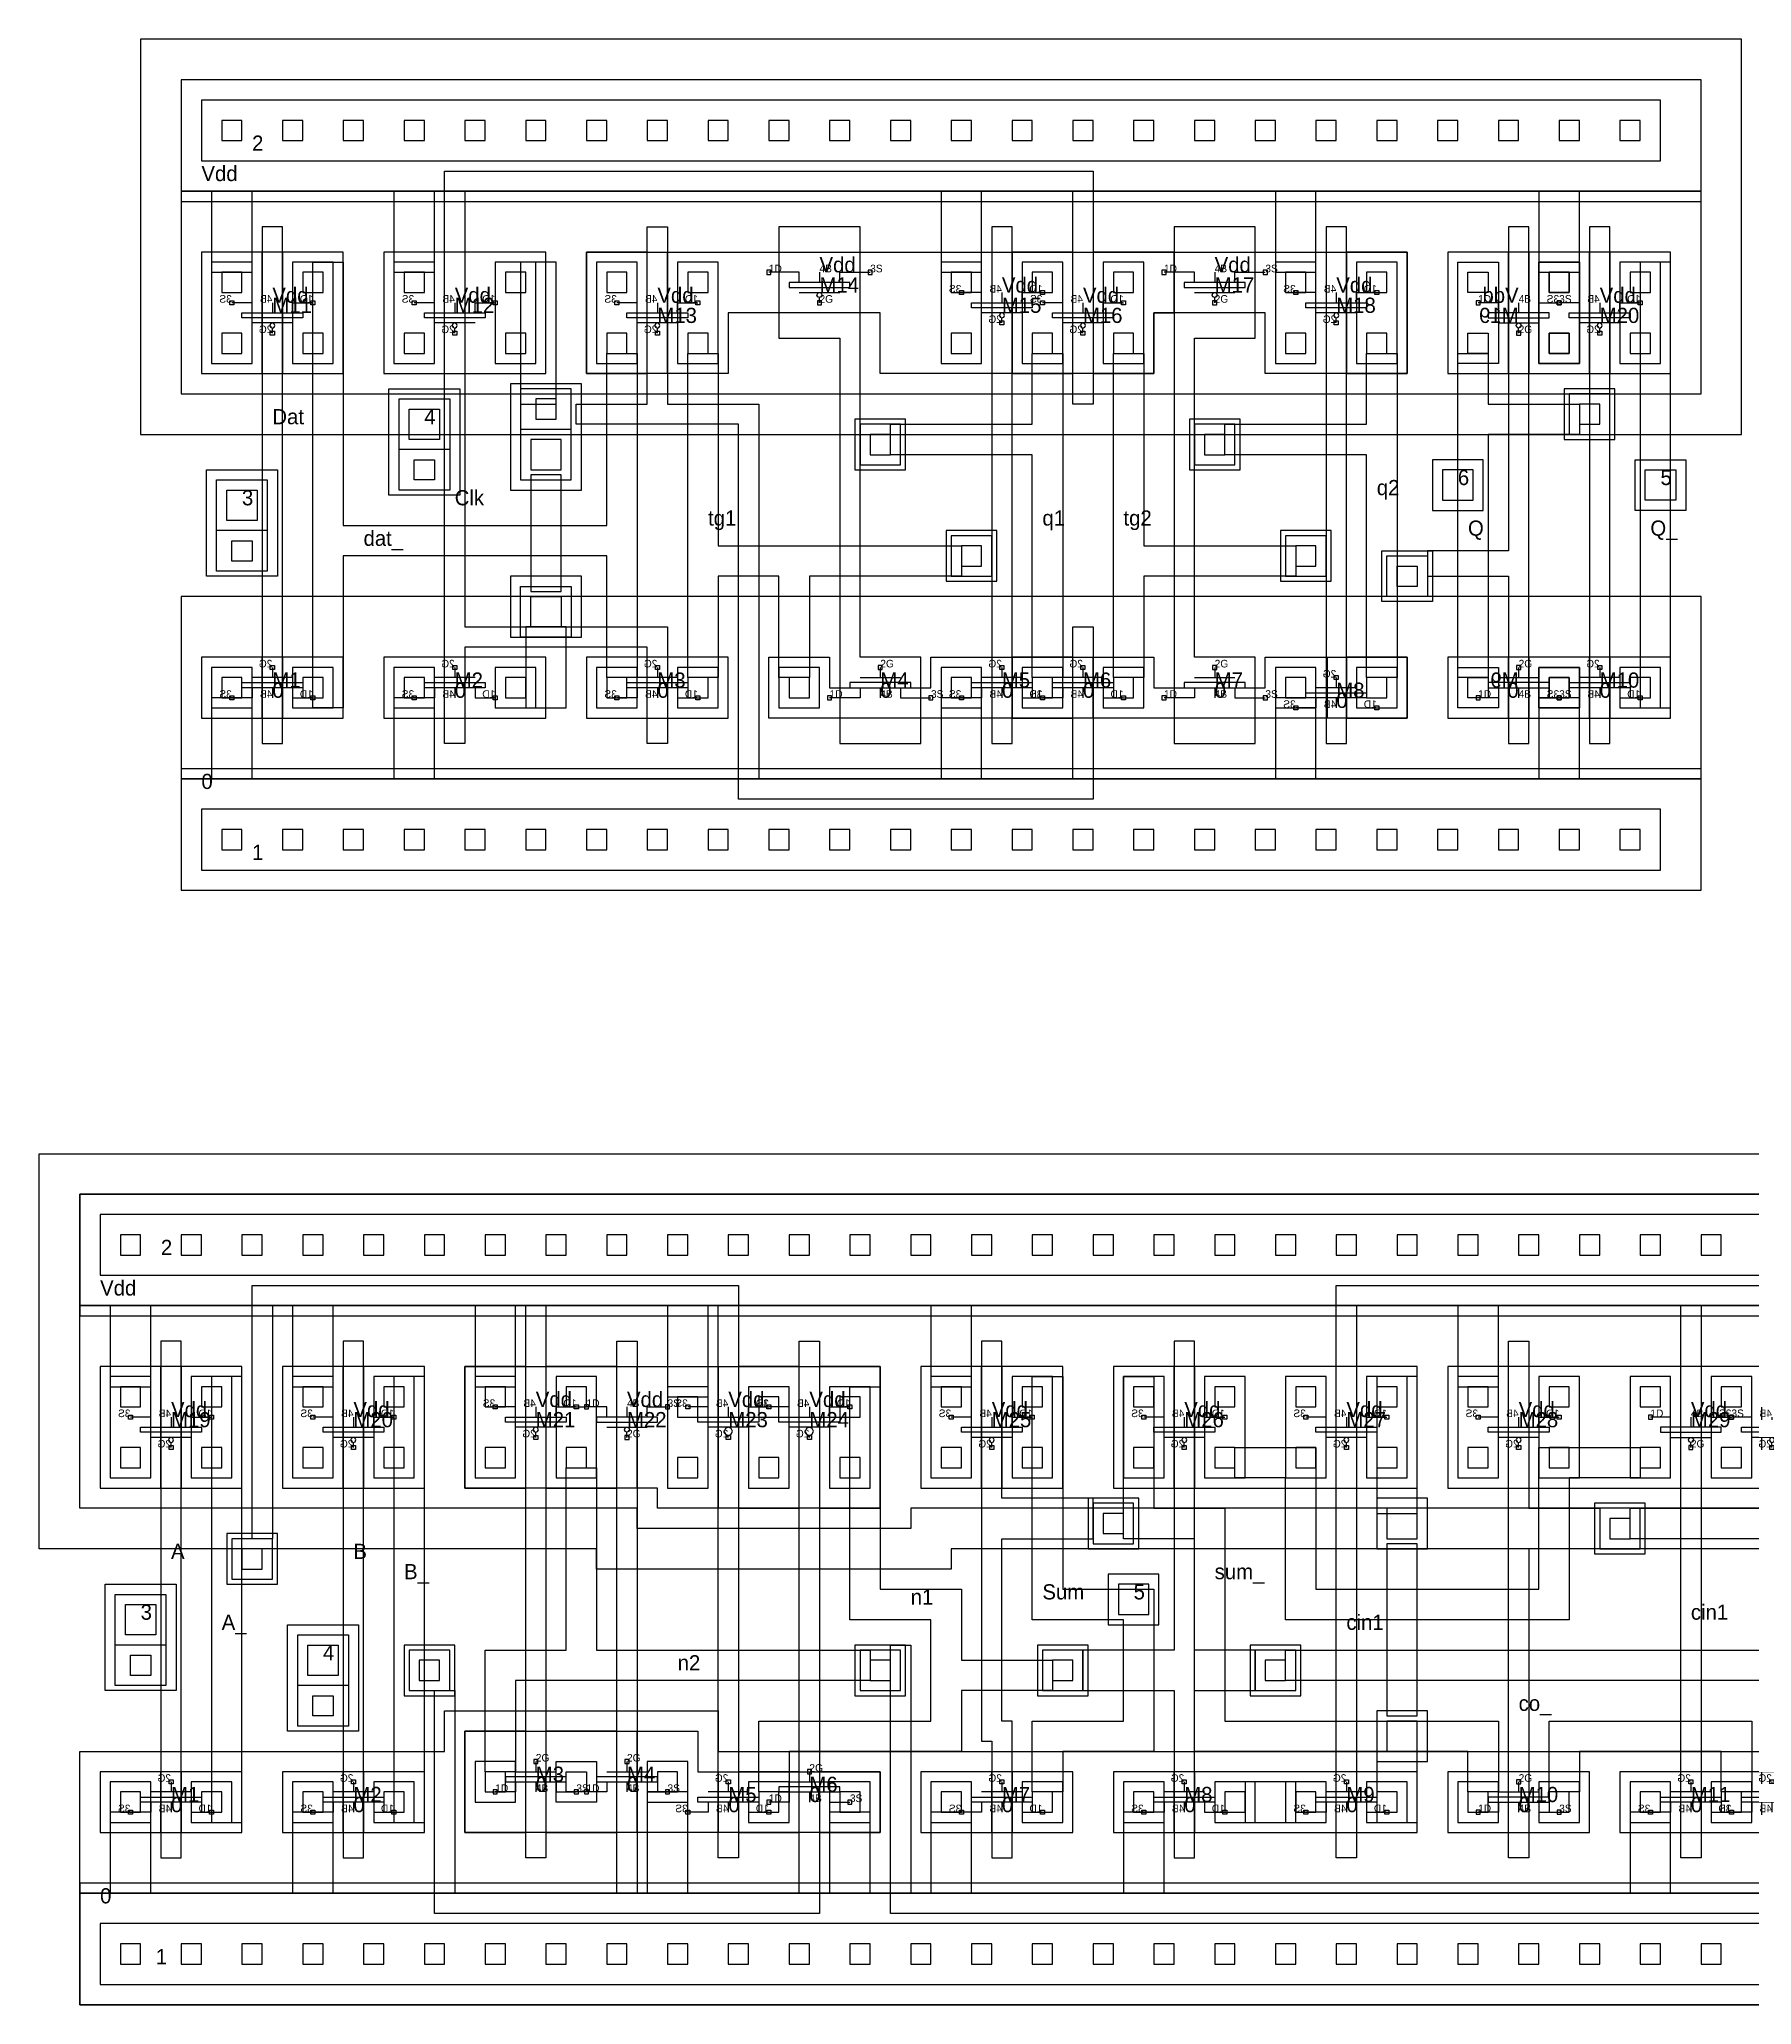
# Model space of a CAD drawing. Extents: x -4 to 794, y 0 to 644.
# Drawn here: x -4 to 165, y 0 to 194 of the extents above; entities that cross this region are included whole.
import ezdxf

# ---------------------------------------------------------------- set-up
doc = ezdxf.new("R2010")
doc.units = 0
for name, color, linetype in [('LAYER1', 7, 'CONTINUOUS'), ('LAYER10', 7, 'CONTINUOUS'), ('LAYER2', 7, 'CONTINUOUS'), ('LAYER25', 7, 'CONTINUOUS'), ('LAYER4', 7, 'CONTINUOUS'), ('LAYER42', 7, 'CONTINUOUS'), ('LAYER43', 7, 'CONTINUOUS'), ('LAYER44', 7, 'CONTINUOUS'), ('LAYER45', 7, 'CONTINUOUS'), ('LAYER46', 7, 'CONTINUOUS'), ('LAYER49', 7, 'CONTINUOUS'), ('LAYER5', 7, 'CONTINUOUS'), ('LAYER50', 7, 'CONTINUOUS'), ('LAYER51', 7, 'CONTINUOUS'), ('LAYER6', 7, 'CONTINUOUS'), ('LAYER8', 7, 'CONTINUOUS'), ('LAYER9', 7, 'CONTINUOUS')]:
    doc.layers.add(name, color=color, linetype=linetype)

# ---------------------------------------------------------------- blocks, each defined once
blk = doc.blocks.new('CCM1_1')
at = {"layer": 'LAYER25'}
blk.add_lwpolyline([(-1, -1), (1, -1), (1, 1), (-1, 1), (-1, -1)], dxfattribs=at)
at = {"layer": 'LAYER49'}
blk.add_lwpolyline([(-2, -2), (2, -2), (2, 2), (-2, 2), (-2, -2)], dxfattribs=at)
blk = doc.blocks.new('CCM1_2')
at = {"layer": 'LAYER25'}
for points in [[(-1, 5), (1, 5), (1, 7), (-1, 7), (-1, 5)], [(-1, -1), (1, -1), (1, 1), (-1, 1), (-1, -1)]]:
    blk.add_lwpolyline(points, dxfattribs=at)
at = {"layer": 'LAYER49'}
blk.add_lwpolyline([(-2, -2), (2, -2), (2, 8), (-2, 8), (-2, -2)], dxfattribs=at)
blk = doc.blocks.new('CCONT')
at = {"layer": 'LAYER25'}
blk.add_lwpolyline([(-1, -1), (1, -1), (1, 1), (-1, 1), (-1, -1)], dxfattribs=at)
blk = doc.blocks.new('CONT')
at = {"layer": 'LAYER25'}
blk.add_lwpolyline([(-1, -1), (1, -1), (1, 1), (-1, 1), (-1, -1)], dxfattribs=at)
blk = doc.blocks.new('M1V1M2')
at = {"layer": 'LAYER49'}
blk.add_lwpolyline([(-2.5, -2.5), (2.5, -2.5), (2.5, 2.5), (-2.5, 2.5), (-2.5, -2.5)], dxfattribs=at)
at = {"layer": 'LAYER50'}
blk.add_lwpolyline([(-1.5, -1.5), (1.5, -1.5), (1.5, 1.5), (-1.5, 1.5), (-1.5, -1.5)], dxfattribs=at)
at = {"layer": 'LAYER51'}
blk.add_lwpolyline([(-2.5, -2.5), (2.5, -2.5), (2.5, 2.5), (-2.5, 2.5), (-2.5, -2.5)], dxfattribs=at)
blk = doc.blocks.new('NMOS2X6_TOK')
at = {"layer": 'LAYER1'}
for points in [[(0, 2), (0, 1)], [(-2, 0), (-2, -1), (-4, -1)], [(-3, 0), (3, 0), (3, 0.5), (-3, 0.5), (-3, 0)], [(-2, 1), (2, 1)], [(0, 0), (0, -1)], [(2, 0), (2, -1), (4, -1)]]:
    blk.add_lwpolyline(points, dxfattribs=at)
at = {"layer": 'LAYER8'}
blk.add_lwpolyline([(-0.2, 1.8), (0.2, 1.8), (0.2, 2.2), (-0.2, 2.2), (-0.2, 1.8)], dxfattribs=at)
at = {"layer": 'LAYER9'}
for points in [[(-4.2, -1.2), (-3.8, -1.2), (-3.8, -0.8), (-4.2, -0.8), (-4.2, -1.2)], [(3.8, -1.2), (4.2, -1.2), (4.2, -0.8), (3.8, -0.8), (3.8, -1.2)]]:
    blk.add_lwpolyline(points, dxfattribs=at)
at = {"layer": 'LAYER5'}
for s, p in [('2G', (0, 2)), ('1D', (-4, -1)), ('4B', (0, -1)), ('3S', (4, -1))]:
    blk.add_text(s, height=0.75, dxfattribs=at).set_placement(p)
blk = doc.blocks.new('NMOS8X3_TOK')
at = {"layer": 'LAYER1'}
for points in [[(0, 2), (0, 1)], [(-2, 0), (-2, -1), (-5, -1)], [(-3, 0), (3, 0), (3, 0.5), (-3, 0.5), (-3, 0)], [(-2, 1), (2, 1)], [(0, 0), (0, -1)], [(2, 0), (2, -1), (5, -1)]]:
    blk.add_lwpolyline(points, dxfattribs=at)
at = {"layer": 'LAYER8'}
blk.add_lwpolyline([(-0.2, 1.8), (0.2, 1.8), (0.2, 2.2), (-0.2, 2.2), (-0.2, 1.8)], dxfattribs=at)
at = {"layer": 'LAYER9'}
for points in [[(-5.2, -1.2), (-4.8, -1.2), (-4.8, -0.8), (-5.2, -0.8), (-5.2, -1.2)], [(4.8, -1.2), (5.2, -1.2), (5.2, -0.8), (4.8, -0.8), (4.8, -1.2)]]:
    blk.add_lwpolyline(points, dxfattribs=at)
at = {"layer": 'LAYER5'}
for s, p in [('2G', (0, 2)), ('1D', (-5, -1)), ('4B', (0, -1)), ('3S', (5, -1))]:
    blk.add_text(s, height=0.75, dxfattribs=at).set_placement(p)
blk = doc.blocks.new('P1CCM1')
at = {"layer": 'LAYER25'}
blk.add_lwpolyline([(-1, -1), (1, -1), (1, 1), (-1, 1), (-1, -1)], dxfattribs=at)
at = {"layer": 'LAYER46'}
blk.add_lwpolyline([(-2.5, -2.5), (2.5, -2.5), (2.5, 2.5), (-2.5, 2.5), (-2.5, -2.5)], dxfattribs=at)
at = {"layer": 'LAYER49'}
blk.add_lwpolyline([(-2, -2), (2, -2), (2, 2), (-2, 2), (-2, -2)], dxfattribs=at)
blk = doc.blocks.new('P1CCM1V1M2')
at = {"layer": 'LAYER25'}
blk.add_lwpolyline([(-1, -5.5), (1, -5.5), (1, -3.5), (-1, -3.5), (-1, -5.5)], dxfattribs=at)
at = {"layer": 'LAYER46'}
blk.add_lwpolyline([(-3.5, -7), (3.5, -7), (3.5, 3.5), (-3.5, 3.5), (-3.5, -7)], dxfattribs=at)
at = {"layer": 'LAYER49'}
blk.add_lwpolyline([(-2.5, -6.5), (2.5, -6.5), (2.5, 2.5), (-2.5, 2.5), (-2.5, -6.5)], dxfattribs=at)
at = {"layer": 'LAYER50'}
blk.add_lwpolyline([(-1.5, -1.5), (1.5, -1.5), (1.5, 1.5), (-1.5, 1.5), (-1.5, -1.5)], dxfattribs=at)
at = {"layer": 'LAYER51'}
blk.add_lwpolyline([(-2.5, -2.5), (2.5, -2.5), (2.5, 2.5), (-2.5, 2.5), (-2.5, -2.5)], dxfattribs=at)
blk = doc.blocks.new('PMOS2X12_TOK')
at = {"layer": 'LAYER1'}
for points in [[(-2, 0), (-2, 1), (-4, 1)], [(-3, -0.5), (3, -0.5), (3, 0), (-3, 0), (-3, -0.5)], [(0, 1), (0, 0)], [(2, 0), (2, 1), (4, 1)], [(-2, -1), (2, -1)], [(0, -1.5), (-0.18, -1.43), (-0.25, -1.25), (-0.18, -1.07), (0, -1), (0.18, -1.07), (0.25, -1.25), (0.18, -1.43), (0, -1.5)], [(0, -2), (0, -1.5)]]:
    blk.add_lwpolyline(points, dxfattribs=at)
at = {"layer": 'LAYER10'}
for points in [[(-4.2, 0.8), (-3.8, 0.8), (-3.8, 1.2), (-4.2, 1.2), (-4.2, 0.8)], [(3.8, 0.8), (4.2, 0.8), (4.2, 1.2), (3.8, 1.2), (3.8, 0.8)]]:
    blk.add_lwpolyline(points, dxfattribs=at)
at = {"layer": 'LAYER8'}
blk.add_lwpolyline([(-0.2, -2.2), (0.2, -2.2), (0.2, -1.8), (-0.2, -1.8), (-0.2, -2.2)], dxfattribs=at)
at = {"layer": 'LAYER5'}
for s, p in [('1D', (-4, 1)), ('4B', (0, 1)), ('3S', (4, 1)), ('2G', (0, -2))]:
    blk.add_text(s, height=0.75, dxfattribs=at).set_placement(p)
blk = doc.blocks.new('PMOS8X6_TOK')
at = {"layer": 'LAYER1'}
for points in [[(-2, 0), (-2, 1), (-5, 1)], [(-3, -0.5), (3, -0.5), (3, 0), (-3, 0), (-3, -0.5)], [(0, 1), (0, 0)], [(2, 0), (2, 1), (5, 1)], [(-2, -1), (2, -1)], [(0, -1.5), (-0.18, -1.43), (-0.25, -1.25), (-0.18, -1.07), (0, -1), (0.18, -1.07), (0.25, -1.25), (0.18, -1.43), (0, -1.5)], [(0, -2), (0, -1.5)]]:
    blk.add_lwpolyline(points, dxfattribs=at)
at = {"layer": 'LAYER10'}
for points in [[(-5.2, 0.8), (-4.8, 0.8), (-4.8, 1.2), (-5.2, 1.2), (-5.2, 0.8)], [(4.8, 0.8), (5.2, 0.8), (5.2, 1.2), (4.8, 1.2), (4.8, 0.8)]]:
    blk.add_lwpolyline(points, dxfattribs=at)
at = {"layer": 'LAYER8'}
blk.add_lwpolyline([(-0.2, -2.2), (0.2, -2.2), (0.2, -1.8), (-0.2, -1.8), (-0.2, -2.2)], dxfattribs=at)
at = {"layer": 'LAYER5'}
for s, p in [('1D', (-5, 1)), ('4B', (0, 1)), ('3S', (5, 1)), ('2G', (0, -2))]:
    blk.add_text(s, height=0.75, dxfattribs=at).set_placement(p)
blk = doc.blocks.new('DFF1')
at = {"layer": 'LAYER10'}
for points in [[(2, 51), (8, 51), (8, 63), (2, 63), (2, 51)], [(10, 51), (16, 51), (16, 63), (10, 63), (10, 51)], [(20, 51), (26, 51), (26, 63), (20, 63), (20, 51)], [(28, 51), (36, 51), (36, 63), (28, 63), (28, 51)], [(40, 51), (46, 51), (46, 63), (40, 63), (40, 51)], [(48, 63), (59, 63), (59, 57), (54, 57), (54, 51), (48, 51), (48, 63)], [(67, 63), (80, 63), (80, 51), (69, 51), (69, 57), (67, 57), (67, 63)], [(82, 51), (88, 51), (88, 63), (82, 63), (82, 51)], [(90, 63), (90, 51), (96, 51), (96, 57), (98, 57), (98, 63), (90, 63)], [(106, 63), (113, 63), (113, 51), (107, 51), (107, 57), (106, 57), (106, 63)], [(115, 51), (121, 51), (121, 63), (115, 63), (115, 51)], [(125, 51), (131, 51), (131, 63), (125, 63), (125, 51)], [(133, 51), (139, 51), (139, 63), (133, 63), (133, 51)], [(141, 51), (147, 51), (147, 63), (141, 63), (141, 51)]]:
    blk.add_lwpolyline(points, dxfattribs=at)
at = {"layer": 'LAYER42'}
blk.add_lwpolyline([(-4, 45), (154, 45), (154, 84), (-4, 84), (-4, 45)], dxfattribs=at)
at = {"layer": 'LAYER43'}
for points in [[(2, 72), (146, 72), (146, 78), (2, 78), (2, 72)], [(2, 51), (16, 51), (16, 63), (2, 63), (2, 51)], [(20, 51), (36, 51), (36, 63), (20, 63), (20, 51)], [(40, 63), (121, 63), (121, 51), (107, 51), (107, 57), (96, 57), (96, 51), (69, 51), (69, 57), (54, 57), (54, 51), (40, 51), (40, 63)], [(125, 51), (139, 51), (139, 63), (125, 63), (125, 51)], [(133, 51), (147, 51), (147, 63), (133, 63), (133, 51)], [(2, 17), (16, 17), (16, 23), (2, 23), (2, 17)], [(20, 17), (36, 17), (36, 23), (20, 23), (20, 17)], [(40, 17), (54, 17), (54, 23), (40, 23), (40, 17)], [(58, 23), (64, 23), (64, 20), (74, 20), (74, 23), (96, 23), (96, 20), (107, 20), (107, 23), (121, 23), (121, 17), (58, 17), (58, 23)], [(125, 17), (139, 17), (139, 23), (125, 23), (125, 17)], [(133, 17), (147, 17), (147, 23), (133, 23), (133, 17)], [(2, 2), (146, 2), (146, 8), (2, 8), (2, 2)]]:
    blk.add_lwpolyline(points, dxfattribs=at)
at = {"layer": 'LAYER44'}
for points in [[(0, 49), (150, 49), (150, 69), (0, 69), (0, 49)], [(0, 0), (150, 0), (150, 11), (0, 11), (0, 0)]]:
    blk.add_lwpolyline(points, dxfattribs=at)
at = {"layer": 'LAYER45'}
for points in [[(0, 69), (150, 69), (150, 80), (0, 80), (0, 69)], [(0, 11), (150, 11), (150, 29), (0, 29), (0, 11)]]:
    blk.add_lwpolyline(points, dxfattribs=at)
at = {"layer": 'LAYER46'}
for points in [[(26, 14.5), (26, 71), (90, 71), (90, 48), (88, 48), (88, 69), (28, 69), (28, 26), (48, 26), (48, 14.5), (46, 14.5), (46, 24), (28, 24), (28, 14.5), (26, 14.5)], [(8, 65.5), (8, 14.5), (10, 14.5), (10, 65.5), (8, 65.5)], [(39, 48), (46, 48), (46, 65.5), (48, 65.5), (48, 48), (57, 48), (57, 11), (88, 11), (88, 26), (90, 26), (90, 9), (55, 9), (55, 46), (39, 46), (39, 48)], [(67, 65.5), (59, 65.5), (59, 54.5), (65, 54.5), (65, 14.5), (73, 14.5), (73, 23), (67, 23), (67, 65.5)], [(80, 65.5), (80, 14.5), (82, 14.5), (82, 65.5), (80, 65.5)], [(106, 65.5), (98, 65.5), (98, 14.5), (106, 14.5), (106, 23), (100, 23), (100, 54.5), (106, 54.5), (106, 65.5)], [(113, 65.5), (113, 14.5), (115, 14.5), (115, 65.5), (113, 65.5)], [(131, 65.5), (131, 33.5), (123, 33.5), (123, 31), (131, 31), (131, 14.5), (133, 14.5), (133, 65.5), (131, 65.5)], [(139, 65.5), (139, 14.5), (141, 14.5), (141, 65.5), (139, 65.5)], [(32.5, 25), (39.5, 25), (39.5, 31), (32.5, 31), (32.5, 25)]]:
    blk.add_lwpolyline(points, dxfattribs=at)
at = {"layer": 'LAYER49'}
for points in [[(0, 68), (150, 68), (150, 80), (0, 80), (0, 68)], [(3, 61), (7, 61), (7, 69), (3, 69), (3, 61)], [(21, 61), (25, 61), (25, 69), (21, 69), (21, 61)], [(75, 61), (79, 61), (79, 69), (75, 69), (75, 61)], [(108, 61), (112, 61), (112, 69), (108, 69), (108, 61)], [(134, 61), (138, 61), (138, 69), (134, 69), (134, 61)], [(13, 62), (16, 62), (16, 36), (42, 36), (42, 53), (45, 53), (45, 21), (42, 21), (42, 33), (16, 33), (16, 18), (13, 18), (13, 62)], [(33.5, 48), (37, 48), (37, 62), (33.5, 62), (33.5, 48)], [(144, 18), (147, 18), (147, 62), (144, 62), (144, 18)], [(50, 53), (53, 53), (53, 34), (77, 34), (77, 31), (62, 31), (62, 21), (59, 21), (59, 31), (53, 31), (53, 21), (50, 21), (50, 53)], [(84, 53), (87, 53), (87, 21), (84, 21), (84, 43), (70, 43), (70, 46), (84, 46), (84, 53)], [(92, 53), (95, 53), (95, 34), (110, 34), (110, 31), (95, 31), (95, 21), (92, 21), (92, 53)], [(117, 53), (120, 53), (120, 21), (117, 21), (117, 43), (103, 43), (103, 46), (117, 46), (117, 53)], [(126, 53), (129, 53), (129, 48), (138, 48), (138, 45), (129, 45), (129, 21), (126, 21), (126, 53)], [(34, 18), (38, 18), (38, 26), (34, 26), (34, 18)], [(3, 11), (7, 11), (7, 19), (3, 19), (3, 11)], [(21, 11), (25, 11), (25, 19), (21, 19), (21, 11)], [(75, 11), (79, 11), (79, 19), (75, 19), (75, 11)], [(108, 11), (112, 11), (112, 19), (108, 19), (108, 11)], [(134, 11), (138, 11), (138, 19), (134, 19), (134, 11)], [(0, 0), (150, 0), (150, 12), (0, 12), (0, 0)]]:
    blk.add_lwpolyline(points, dxfattribs=at)
at = {"layer": 'LAYER51'}
blk.add_lwpolyline([(34.5, 29.5), (37.5, 29.5), (37.5, 41), (34.5, 41), (34.5, 29.5)], dxfattribs=at)
at = {"layer": 'LAYER9'}
for points in [[(2, 17), (8, 17), (8, 23), (2, 23), (2, 17)], [(10, 17), (16, 17), (16, 23), (10, 23), (10, 17)], [(20, 17), (26, 17), (26, 23), (20, 23), (20, 17)], [(28, 17), (36, 17), (36, 23), (28, 23), (28, 17)], [(40, 17), (46, 17), (46, 23), (40, 23), (40, 17)], [(48, 17), (54, 17), (54, 23), (48, 23), (48, 17)], [(58, 23), (64, 23), (64, 20), (65, 20), (65, 17), (58, 17), (58, 23)], [(73, 20), (74, 20), (74, 23), (80, 23), (80, 17), (73, 17), (73, 20)], [(82, 17), (88, 17), (88, 23), (82, 23), (82, 17)], [(90, 23), (96, 23), (96, 20), (98, 20), (98, 17), (90, 17), (90, 23)], [(106, 20), (107, 20), (107, 23), (113.1, 23), (113.1, 17), (106, 17), (106, 20)], [(115, 17), (121, 17), (121, 23), (115, 23), (115, 17)], [(125, 17), (131, 17), (131, 23), (125, 23), (125, 17)], [(133, 17), (139, 17), (139, 23), (133, 23), (133, 17)], [(141, 17), (147, 17), (147, 23), (141, 23), (141, 17)]]:
    blk.add_lwpolyline(points, dxfattribs=at)
for name, p in [('CCONT', (5, 75)), ('CONT', (11, 75)), ('CONT', (17, 75)), ('CONT', (23, 75)), ('CONT', (29, 75)), ('CONT', (35, 75)), ('CONT', (41, 75)), ('CONT', (47, 75)), ('CONT', (53, 75)), ('CONT', (59, 75)), ('CONT', (65, 75)), ('CONT', (71, 75)), ('CONT', (77, 75)), ('CONT', (83, 75)), ('CONT', (89, 75)), ('CONT', (95, 75)), ('CONT', (101, 75)), ('CONT', (107, 75)), ('CONT', (113, 75)), ('CONT', (119, 75)), ('CONT', (125, 75)), ('CONT', (131, 75)), ('CONT', (137, 75)), ('CONT', (143, 75)), ('CCM1_2', (5, 54)), ('CCM1_2', (13, 54)), ('CCM1_2', (23, 54)), ('CCM1_2', (33, 54)), ('CCM1_2', (43, 54)), ('CCM1_2', (51, 54)), ('PMOS8X6_TOK', (63, 60)), ('CCM1_2', (77, 54)), ('CCM1_2', (85, 54)), ('CCM1_2', (93, 54)), ('PMOS8X6_TOK', (102, 60)), ('CCM1_2', (110, 54)), ('CCM1_2', (118, 54)), ('CCM1_2', (136, 54)), ('CCM1_2', (144, 54)), ('PMOS2X12_TOK', (132, 57)), ('P1CCM1', (139, 47)), ('P1CCM1', (69, 44)), ('P1CCM1', (102, 44)), ('M1V1M2', (126, 40)), ('P1CCM1', (78, 33)), ('P1CCM1', (111, 33)), ('CCM1_1', (5, 20)), ('CCM1_1', (13, 20)), ('CCM1_1', (23, 20)), ('CCM1_1', (33, 20)), ('CCM1_1', (43, 20)), ('CCM1_1', (51, 20)), ('CCM1_1', (61, 20)), ('NMOS8X3_TOK', (69, 20)), ('CCM1_1', (77, 20)), ('CCM1_1', (85, 20)), ('CCM1_1', (93, 20)), ('NMOS8X3_TOK', (102, 20)), ('CCM1_1', (110, 20)), ('CCM1_1', (118, 20)), ('NMOS2X6_TOK', (132, 20)), ('CCM1_1', (136, 20)), ('CCM1_1', (144, 20)), ('CCONT', (5, 5)), ('CONT', (11, 5)), ('CONT', (17, 5)), ('CONT', (23, 5)), ('CONT', (29, 5)), ('CONT', (35, 5)), ('CONT', (41, 5)), ('CONT', (47, 5)), ('CONT', (53, 5)), ('CONT', (59, 5)), ('CONT', (65, 5)), ('CONT', (71, 5)), ('CONT', (77, 5)), ('CONT', (83, 5)), ('CONT', (89, 5)), ('CONT', (95, 5)), ('CONT', (101, 5)), ('CONT', (107, 5)), ('CONT', (113, 5)), ('CONT', (119, 5)), ('CONT', (125, 5)), ('CONT', (131, 5)), ('CONT', (137, 5)), ('CONT', (143, 5))]:
    blk.add_blockref(name, p)
at = {"xscale": -1}
for name, p in [('CCM1_2', (128, 54)), ('CCM1_2', (136, 54)), ('PMOS2X12_TOK', (9, 57)), ('PMOS2X12_TOK', (27, 57)), ('PMOS2X12_TOK', (47, 57)), ('PMOS2X12_TOK', (81, 58)), ('PMOS2X12_TOK', (89, 57)), ('PMOS2X12_TOK', (114, 58)), ('PMOS2X12_TOK', (140, 57)), ('P1CCM1V1M2', (24, 46)), ('P1CCM1V1M2', (6, 38)), ('M1V1M2', (146, 40)), ('P1CCM1', (121, 31)), ('M1V1M2', (36, 27.5)), ('NMOS2X6_TOK', (9, 20)), ('NMOS2X6_TOK', (27, 20)), ('NMOS2X6_TOK', (47, 20)), ('NMOS2X6_TOK', (81, 20)), ('NMOS2X6_TOK', (89, 20)), ('NMOS2X6_TOK', (114, 19)), ('CCM1_1', (128, 20)), ('CCM1_1', (136, 20)), ('NMOS2X6_TOK', (140, 20))]:
    blk.add_blockref(name, p, dxfattribs=at)
at = {"rotation": 180}
blk.add_blockref('P1CCM1V1M2', (36, 43), dxfattribs=at)
at = {"layer": 'LAYER2'}
for s, p in [('q2', (118, 39)), ('tg1', (52, 36)), ('q1', (85, 36)), ('tg2', (93, 36)), ('dat_', (18, 34))]:
    blk.add_text(s, height=1.5, dxfattribs=at).set_placement(p)
at = {"layer": 'LAYER4'}
for s, p in [('Vdd', (2, 70)), ('Vdd', (63, 61)), ('Vdd', (102, 61)), ('Vdd', (81, 59)), ('Vdd', (114, 59)), ('Vdd', (9, 58)), ('Vdd', (27, 58)), ('Vdd', (47, 58)), ('Vdd', (89, 58)), ('Vdd', (140, 58)), ('Dat', (9, 46)), ('Clk', (27, 38)), ('Q', (127, 35)), ('Q_', (145, 35)), ('0', (9, 19)), ('0', (27, 19)), ('0', (47, 19)), ('0', (69, 19)), ('0', (81, 19)), ('0', (89, 19)), ('0', (102, 19)), ('0', (114, 18)), ('0', (140, 19)), ('0', (2, 10))]:
    blk.add_text(s, height=1.5, dxfattribs=at).set_placement(p)
at = {"layer": 'LAYER4', "text_generation_flag": 2}
for s, p in [('Vdd', (132, 58)), ('0', (132, 19))]:
    blk.add_text(s, height=1.5, dxfattribs=at).set_placement(p)
at = {"layer": 'LAYER5'}
for s, p in [('2', (7, 73)), ('4', (24, 46)), ('6', (126, 40)), ('5', (146, 40)), ('3', (6, 38)), ('1', (7, 3))]:
    blk.add_text(s, height=1.5, dxfattribs=at).set_placement(p)
at = {"layer": 'LAYER6'}
for s, p in [('M14', (63, 59)), ('M17', (102, 59)), ('M11', (9, 57)), ('M12', (27, 57)), ('M15', (81, 57)), ('M18', (114, 57)), ('M13', (47, 56)), ('M16', (89, 56)), ('M20', (140, 56)), ('M1', (9, 20)), ('M2', (27, 20)), ('M3', (47, 20)), ('M4', (69, 20)), ('M5', (81, 20)), ('M6', (89, 20)), ('M7', (102, 20)), ('M10', (140, 20)), ('M8', (114, 19))]:
    blk.add_text(s, height=1.5, dxfattribs=at).set_placement(p)
at = {"layer": 'LAYER6', "text_generation_flag": 2}
for s, p in [('M19', (132, 56)), ('M9', (132, 20))]:
    blk.add_text(s, height=1.5, dxfattribs=at).set_placement(p)
blk = doc.blocks.new('NMOS2X10_TOK')
at = {"layer": 'LAYER1'}
for points in [[(0, 2), (0, 1)], [(-2, 0), (-2, -1), (-4, -1)], [(-3, 0), (3, 0), (3, 0.5), (-3, 0.5), (-3, 0)], [(-2, 1), (2, 1)], [(0, 0), (0, -1)], [(2, 0), (2, -1), (4, -1)]]:
    blk.add_lwpolyline(points, dxfattribs=at)
at = {"layer": 'LAYER8'}
blk.add_lwpolyline([(-0.2, 1.8), (0.2, 1.8), (0.2, 2.2), (-0.2, 2.2), (-0.2, 1.8)], dxfattribs=at)
at = {"layer": 'LAYER9'}
for points in [[(-4.2, -1.2), (-3.8, -1.2), (-3.8, -0.8), (-4.2, -0.8), (-4.2, -1.2)], [(3.8, -1.2), (4.2, -1.2), (4.2, -0.8), (3.8, -0.8), (3.8, -1.2)]]:
    blk.add_lwpolyline(points, dxfattribs=at)
at = {"layer": 'LAYER5'}
for s, p in [('2G', (0, 2)), ('1D', (-4, -1)), ('4B', (0, -1)), ('3S', (4, -1))]:
    blk.add_text(s, height=0.75, dxfattribs=at).set_placement(p)
blk = doc.blocks.new('PMOS2X14_TOK')
at = {"layer": 'LAYER1'}
for points in [[(-2, 0), (-2, 1), (-4, 1)], [(-3, -0.5), (3, -0.5), (3, 0), (-3, 0), (-3, -0.5)], [(0, 1), (0, 0)], [(2, 0), (2, 1), (4, 1)], [(-2, -1), (2, -1)], [(0, -1), (0.28, -1.12), (0.4, -1.4), (0.28, -1.68), (0, -1.8), (-0.28, -1.68), (-0.4, -1.4), (-0.28, -1.12), (0, -1)], [(0, -2), (0, -1.8)]]:
    blk.add_lwpolyline(points, dxfattribs=at)
at = {"layer": 'LAYER10'}
for points in [[(-4.2, 0.8), (-3.8, 0.8), (-3.8, 1.2), (-4.2, 1.2), (-4.2, 0.8)], [(3.8, 0.8), (4.2, 0.8), (4.2, 1.2), (3.8, 1.2), (3.8, 0.8)]]:
    blk.add_lwpolyline(points, dxfattribs=at)
at = {"layer": 'LAYER8'}
blk.add_lwpolyline([(-0.2, -2.2), (0.2, -2.2), (0.2, -1.8), (-0.2, -1.8), (-0.2, -2.2)], dxfattribs=at)
at = {"layer": 'LAYER5'}
for s, p in [('1D', (-4, 1)), ('4B', (0, 1)), ('3S', (4, 1)), ('2G', (0, -2))]:
    blk.add_text(s, height=0.75, dxfattribs=at).set_placement(p)
blk = doc.blocks.new('FADD1')
at = {"layer": 'LAYER10'}
for points in [[(2, 51), (8, 51), (8, 63), (2, 63), (2, 51)], [(10, 51), (16, 51), (16, 63), (10, 63), (10, 51)], [(20, 51), (26, 51), (26, 63), (20, 63), (20, 51)], [(28, 51), (34, 51), (34, 63), (28, 63), (28, 51)], [(38, 51), (44, 51), (44, 63), (38, 63), (38, 51)], [(46, 51), (53, 51), (53, 63), (46, 63), (46, 51)], [(55, 63), (63, 63), (63, 49), (57, 49), (57, 51), (55, 51), (55, 63)], [(65, 49), (71, 49), (71, 63), (65, 63), (65, 49)], [(73, 49), (79, 49), (79, 63), (73, 63), (73, 49)], [(83, 51), (89, 51), (89, 63), (83, 63), (83, 51)], [(91, 51), (97, 51), (97, 63), (91, 63), (91, 51)], [(102, 51), (108, 51), (108, 63), (102, 63), (102, 51)], [(110, 51), (124, 51), (124, 63), (110, 63), (110, 51)], [(126, 51), (132, 51), (132, 63), (126, 63), (126, 51)], [(135, 51), (141, 51), (141, 63), (135, 63), (135, 51)], [(143, 51), (158, 51), (158, 63), (143, 63), (143, 51)], [(160, 51), (166, 51), (166, 63), (160, 63), (160, 51)]]:
    blk.add_lwpolyline(points, dxfattribs=at)
at = {"layer": 'LAYER42'}
blk.add_lwpolyline([(-4, 84), (254, 84), (254, 45), (86, 45), (86, 43), (51, 43), (51, 45), (-4, 45), (-4, 84)], dxfattribs=at)
at = {"layer": 'LAYER43'}
for points in [[(2, 72), (248, 72), (248, 78), (2, 78), (2, 72)], [(2, 51), (16, 51), (16, 63), (2, 63), (2, 51)], [(20, 51), (34, 51), (34, 63), (20, 63), (20, 51)], [(38, 63), (79, 63), (79, 49), (57, 49), (57, 51), (38, 51), (38, 63)], [(83, 51), (97, 51), (97, 63), (83, 63), (83, 51)], [(102, 51), (132, 51), (132, 63), (102, 63), (102, 51)], [(135, 51), (201, 51), (201, 63), (135, 63), (135, 51)], [(38, 27), (61, 27), (61, 23), (79, 23), (79, 17), (38, 17), (38, 27)], [(2, 17), (16, 17), (16, 23), (2, 23), (2, 17)], [(20, 17), (34, 17), (34, 23), (20, 23), (20, 17)], [(83, 17), (98, 17), (98, 23), (83, 23), (83, 17)], [(102, 17), (132, 17), (132, 23), (102, 23), (102, 17)], [(135, 17), (149, 17), (149, 23), (135, 23), (135, 17)], [(152, 17), (201, 17), (201, 23), (152, 23), (152, 17)], [(2, 2), (248, 2), (248, 8), (2, 8), (2, 2)]]:
    blk.add_lwpolyline(points, dxfattribs=at)
at = {"layer": 'LAYER44'}
for points in [[(0, 69), (250, 69), (250, 49), (82, 49), (82, 47), (55, 47), (55, 49), (0, 49), (0, 69)], [(0, 11), (250, 11), (250, 0), (0, 0), (0, 11)]]:
    blk.add_lwpolyline(points, dxfattribs=at)
at = {"layer": 'LAYER45'}
for points in [[(0, 80), (250, 80), (250, 69), (0, 69), (0, 80)], [(0, 25), (36, 25), (36, 29), (63, 29), (63, 25), (250, 25), (250, 11), (0, 11), (0, 25)]]:
    blk.add_lwpolyline(points, dxfattribs=at)
at = {"layer": 'LAYER46'}
for points in [[(17, 71), (65, 71), (65, 14.5), (63, 14.5), (63, 69), (46, 69), (46, 14.5), (44, 14.5), (44, 69), (19, 69), (19, 46), (17, 46), (17, 71)], [(124, 71), (221, 71), (221, 44), (219, 44), (219, 69), (195, 69), (195, 14.5), (193, 14.5), (193, 69), (160, 69), (160, 14.5), (158, 14.5), (158, 69), (126, 69), (126, 14.5), (124, 14.5), (124, 71)], [(8, 65.5), (8, 14.5), (10, 14.5), (10, 65.5), (8, 65.5)], [(26, 65.5), (26, 14.5), (28, 14.5), (28, 65.5), (26, 65.5)], [(35, 31), (37, 31), (37, 11), (53, 11), (53, 65.5), (55, 65.5), (55, 11), (71, 11), (71, 65.5), (73, 65.5), (73, 9), (35, 9), (35, 31)], [(80, 35.5), (82, 35.5), (82, 11), (166, 11), (166, 65.5), (168, 65.5), (168, 13), (174, 13), (174, 65.5), (176, 65.5), (176, 9), (80, 9), (80, 35.5)], [(89, 65.5), (89, 26), (90, 26), (90, 14.5), (92, 14.5), (92, 28), (91, 28), (91, 46), (92, 46), (100, 46), (100, 50), (91, 50), (91, 65.5), (89, 65.5)], [(108, 65.5), (108, 35), (99, 35), (99, 31), (108, 31), (108, 14.5), (110, 14.5), (110, 31), (116, 31), (116, 35), (110, 35), (110, 65.5), (108, 65.5)], [(141, 65.5), (143, 65.5), (143, 49), (150, 49), (150, 45), (143, 45), (143, 14.5), (141, 14.5), (141, 65.5)]]:
    blk.add_lwpolyline(points, dxfattribs=at)
at = {"layer": 'LAYER49'}
for points in [[(0, 68), (250, 68), (250, 80), (0, 80), (0, 68)], [(3, 61), (7, 61), (7, 69), (3, 69), (3, 61)], [(21, 61), (25, 61), (25, 69), (21, 69), (21, 61)], [(39, 61), (43, 61), (43, 69), (39, 69), (39, 61)], [(58, 60), (62, 60), (62, 69), (58, 69), (58, 60)], [(84, 61), (88, 61), (88, 69), (84, 69), (84, 61)], [(136, 61), (140, 61), (140, 69), (136, 69), (136, 61)], [(13, 18), (16, 18), (16, 62), (13, 62), (13, 18)], [(31, 18), (34, 18), (34, 62), (31, 62), (31, 18)], [(76, 61), (79, 61), (79, 41), (87, 41), (87, 34), (96, 34), (96, 31), (87, 31), (87, 25), (70, 25), (70, 21), (67, 21), (67, 28), (84, 28), (84, 38), (76, 38), (76, 61)], [(94, 62), (97, 62), (97, 41), (106, 41), (106, 25), (97, 25), (97, 21), (94, 21), (94, 28), (103, 28), (103, 38), (94, 38), (94, 62)], [(103, 62), (106, 62), (106, 49), (113, 49), (113, 28), (140, 28), (140, 21), (137, 21), (137, 25), (110, 25), (110, 46), (103, 46), (103, 62)], [(128, 48.5), (132, 48.5), (132, 62), (128, 62), (128, 48.5)], [(114, 55), (122, 55), (122, 41), (144, 41), (144, 55), (154, 55), (154, 52), (147, 52), (147, 38), (119, 38), (119, 52), (114, 52), (114, 55)], [(48, 53), (51, 53), (51, 35), (78, 35), (78, 32), (43, 32), (43, 23), (40, 23), (40, 35), (48, 35), (48, 53)], [(177, 53), (180, 53), (180, 49), (200, 49), (200, 46), (192, 46), (192, 42), (189, 42), (189, 46), (153, 46), (153, 49), (177, 49), (177, 53)], [(169, 43), (180.5, 43), (180.5, 40), (172, 40), (172, 32), (119, 32), (119, 35), (169, 35), (169, 43)], [(145, 28), (165, 28), (165, 21), (162, 21), (162, 25), (148, 25), (148, 21), (145, 21), (145, 28)], [(128, 18), (132, 18), (132, 25), (128, 25), (128, 18)], [(115, 18), (120, 18), (120, 22), (115, 22), (115, 18)], [(161, 18), (165, 18), (165, 22), (161, 22), (161, 18)], [(56, 11), (60, 11), (60, 21), (56, 21), (56, 11)], [(3, 11), (7, 11), (7, 19), (3, 19), (3, 11)], [(21, 11), (25, 11), (25, 19), (21, 19), (21, 11)], [(74, 11), (78, 11), (78, 19), (74, 19), (74, 11)], [(84, 11), (88, 11), (88, 19), (84, 19), (84, 11)], [(103, 11), (107, 11), (107, 19), (103, 19), (103, 11)], [(153, 11), (157, 11), (157, 19), (153, 19), (153, 11)], [(0, 0), (250, 0), (250, 12), (0, 12), (0, 0)]]:
    blk.add_lwpolyline(points, dxfattribs=at)
at = {"layer": 'LAYER51'}
blk.add_lwpolyline([(129, 28.5), (132, 28.5), (132, 45.5), (129, 45.5), (129, 28.5)], dxfattribs=at)
at = {"layer": 'LAYER9'}
for points in [[(38, 17), (44, 17), (44, 27), (38, 27), (38, 17)], [(46, 17), (53, 17), (53, 27), (46, 27), (46, 17)], [(55, 27), (61, 27), (61, 23), (63, 23), (63, 17), (55, 17), (55, 27)], [(2, 17), (8, 17), (8, 23), (2, 23), (2, 17)], [(10, 17), (16, 17), (16, 23), (10, 23), (10, 17)], [(20, 17), (26, 17), (26, 23), (20, 23), (20, 17)], [(28, 17), (34, 17), (34, 23), (28, 23), (28, 17)], [(65, 17), (71, 17), (71, 23), (65, 23), (65, 17)], [(73, 17), (79, 17), (79, 23), (73, 23), (73, 17)], [(83, 17), (90, 17), (90, 23), (83, 23), (83, 17)], [(92, 17), (98, 17), (98, 23), (92, 23), (92, 17)], [(102, 17), (108, 17), (108, 23), (102, 23), (102, 17)], [(110, 17), (124, 17), (124, 23), (110, 23), (110, 17)], [(126, 17), (132, 17), (132, 23), (126, 23), (126, 17)], [(135, 17), (141, 17), (141, 23), (135, 23), (135, 17)], [(143, 17), (149, 17), (149, 23), (143, 23), (143, 17)], [(152, 17), (158, 17), (158, 23), (152, 23), (152, 17)], [(160, 17), (166, 17), (166, 23), (160, 23), (160, 17)]]:
    blk.add_lwpolyline(points, dxfattribs=at)
for name, p in [('CCONT', (5, 75)), ('CONT', (11, 75)), ('CONT', (17, 75)), ('CONT', (23, 75)), ('CONT', (29, 75)), ('CONT', (35, 75)), ('CONT', (41, 75)), ('CONT', (47, 75)), ('CONT', (53, 75)), ('CONT', (59, 75)), ('CONT', (65, 75)), ('CONT', (71, 75)), ('CONT', (77, 75)), ('CONT', (83, 75)), ('CONT', (89, 75)), ('CONT', (95, 75)), ('CONT', (101, 75)), ('CONT', (107, 75)), ('CONT', (113, 75)), ('CONT', (119, 75)), ('CONT', (125, 75)), ('CONT', (131, 75)), ('CONT', (137, 75)), ('CONT', (143, 75)), ('CONT', (149, 75)), ('CONT', (155, 75)), ('CONT', (161, 75)), ('CCM1_2', (5, 54)), ('CCM1_2', (13, 54)), ('CCM1_2', (23, 54)), ('CCM1_2', (31, 54)), ('CCM1_2', (41, 54)), ('CCM1_2', (49, 54)), ('CCM1_2', (60, 53)), ('CCM1_2', (68, 53)), ('CCM1_2', (76, 53)), ('CCM1_2', (86, 54)), ('CCM1_2', (94, 54)), ('CCM1_2', (105, 54)), ('CCM1_2', (113, 54)), ('CCM1_2', (121, 54)), ('CCM1_2', (129, 54)), ('CCM1_2', (138, 54)), ('CCM1_2', (146, 54)), ('CCM1_2', (155, 54)), ('CCM1_2', (163, 54)), ('PMOS2X12_TOK', (54, 58)), ('PMOS2X12_TOK', (159, 57)), ('P1CCM1', (102, 47.5)), ('M1V1M2', (130.5, 47.5)), ('P1CCM1', (152, 47)), ('P1CCM1', (17, 44)), ('M1V1M2', (104, 40)), ('P1CCM1', (34.5, 33)), ('P1CCM1', (79, 33)), ('P1CCM1', (97, 33)), ('P1CCM1', (118, 33)), ('M1V1M2', (130.5, 26.5)), ('CCM1_1', (41, 22)), ('NMOS2X10_TOK', (45, 22)), ('NMOS2X10_TOK', (54, 22)), ('CCM1_1', (58, 22)), ('NMOS2X6_TOK', (72, 21)), ('CCM1_1', (5, 20)), ('CCM1_1', (13, 20)), ('CCM1_1', (23, 20)), ('CCM1_1', (31, 20)), ('CCM1_1', (68, 20)), ('CCM1_1', (76, 20)), ('CCM1_1', (86, 20)), ('CCM1_1', (95, 20)), ('CCM1_1', (105, 20)), ('CCM1_1', (114, 20)), ('CCM1_1', (121, 20)), ('CCM1_1', (129, 20)), ('CCM1_1', (138, 20)), ('NMOS2X6_TOK', (142, 20)), ('CCM1_1', (146, 20)), ('CCM1_1', (155, 20)), ('CCM1_1', (163, 20)), ('CCONT', (5, 5)), ('CONT', (11, 5)), ('CONT', (17, 5)), ('CONT', (23, 5)), ('CONT', (29, 5)), ('CONT', (35, 5)), ('CONT', (41, 5)), ('CONT', (47, 5)), ('CONT', (53, 5)), ('CONT', (59, 5)), ('CONT', (65, 5)), ('CONT', (71, 5)), ('CONT', (77, 5)), ('CONT', (83, 5)), ('CONT', (89, 5)), ('CONT', (95, 5)), ('CONT', (101, 5)), ('CONT', (107, 5)), ('CONT', (113, 5)), ('CONT', (119, 5)), ('CONT', (125, 5)), ('CONT', (131, 5)), ('CONT', (137, 5)), ('CONT', (143, 5)), ('CONT', (149, 5)), ('CONT', (155, 5)), ('CONT', (161, 5))]:
    blk.add_blockref(name, p)
at = {"xscale": -1}
for name, p in [('PMOS2X12_TOK', (9, 57)), ('PMOS2X12_TOK', (27, 57)), ('PMOS2X12_TOK', (45, 58)), ('PMOS2X14_TOK', (64, 58)), ('PMOS2X14_TOK', (72, 58)), ('PMOS2X12_TOK', (90, 57)), ('PMOS2X12_TOK', (109, 57)), ('PMOS2X12_TOK', (125, 57)), ('PMOS2X12_TOK', (142, 57)), ('PMOS2X12_TOK', (167, 57)), ('P1CCM1V1M2', (6, 38)), ('P1CCM1V1M2', (24, 34)), ('CCM1_1', (49, 22)), ('NMOS2X6_TOK', (9, 20)), ('NMOS2X6_TOK', (27, 20)), ('NMOS2X6_TOK', (64, 20)), ('NMOS2X6_TOK', (91, 20)), ('NMOS2X6_TOK', (109, 20)), ('NMOS2X6_TOK', (125, 20)), ('NMOS2X6_TOK', (159, 20)), ('NMOS2X6_TOK', (167, 20))]:
    blk.add_blockref(name, p, dxfattribs=at)
at = {"layer": 'LAYER2'}
for s, p in [('B_', (32, 42)), ('sum_', (112, 42)), ('n1', (82, 39.5)), ('cin1', (159, 38)), ('A_', (14, 37)), ('cin1', (125, 37)), ('n2', (59, 33)), ('co_', (142, 29))]:
    blk.add_text(s, height=1.5, dxfattribs=at).set_placement(p)
at = {"layer": 'LAYER4'}
for s, p in [('Vdd', (2, 70)), ('Vdd', (45, 59)), ('Vdd', (54, 59)), ('Vdd', (64, 59)), ('Vdd', (72, 59)), ('Vdd', (9, 58)), ('Vdd', (27, 58)), ('Vdd', (90, 58)), ('Vdd', (109, 58)), ('Vdd', (125, 58)), ('Vdd', (142, 58)), ('Vdd', (159, 58)), ('A', (9, 44)), ('B', (27, 44)), ('Sum', (95, 40)), ('0', (45, 21)), ('0', (54, 21)), ('0', (72, 20)), ('0', (9, 19)), ('0', (27, 19)), ('0', (64, 19)), ('0', (91, 19)), ('0', (109, 19)), ('0', (125, 19)), ('0', (142, 19)), ('0', (159, 19)), ('0', (2, 10))]:
    blk.add_text(s, height=1.5, dxfattribs=at).set_placement(p)
at = {"layer": 'LAYER5'}
for s, p in [('2', (8, 74)), ('5', (104, 40)), ('3', (6, 38)), ('4', (24, 34)), ('1', (7.5, 4))]:
    blk.add_text(s, height=1.5, dxfattribs=at).set_placement(p)
at = {"layer": 'LAYER6'}
for s, p in [('M19', (9, 57)), ('M20', (27, 57)), ('M21', (45, 57)), ('M22', (54, 57)), ('M23', (64, 57)), ('M24', (72, 57)), ('M25', (90, 57)), ('M26', (109, 57)), ('M27', (125, 57)), ('M28', (142, 57)), ('M29', (159, 57)), ('M3', (45, 22)), ('M4', (54, 22)), ('M1', (9, 20)), ('M2', (27, 20)), ('M5', (64, 20)), ('M6', (72, 21)), ('M7', (91, 20)), ('M8', (109, 20)), ('M9', (125, 20)), ('M10', (142, 20)), ('M11', (159, 20))]:
    blk.add_text(s, height=1.5, dxfattribs=at).set_placement(p)

msp = doc.modelspace()

# ---------------------------------------------------------------- block references
for name, p in [('DFF1', (10, 110)), ('FADD1', (0, 0))]:
    msp.add_blockref(name, p)

doc.saveas('drawing.dxf')
